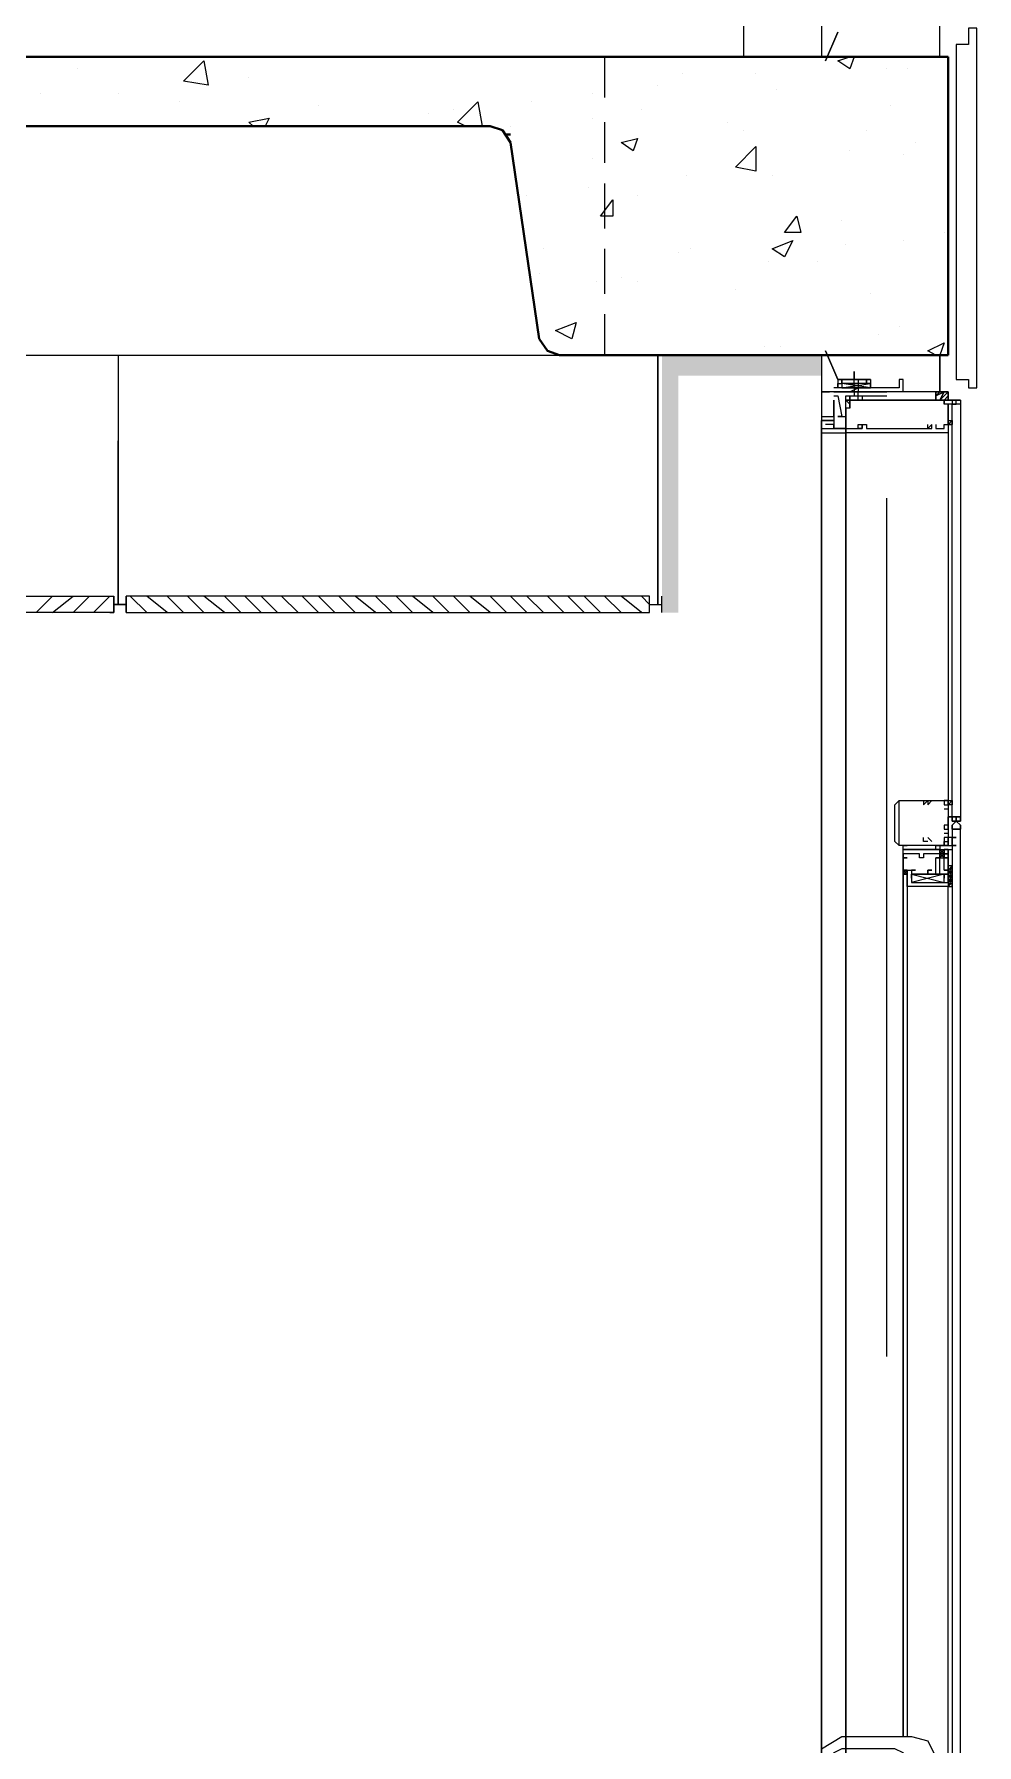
# Model space of a CAD drawing. Header units: millimetres. Extents: x 182 to 575, y -105 to 95.
# Drawn here: x 292.34 to 293.437, y 81.492 to 83.485 of the extents above; entities that cross this region are included whole.
import ezdxf

# ---------------------------------------------------------------- set-up
doc = ezdxf.new("R2010")
doc.units = ezdxf.units.MM
doc.header["$MEASUREMENT"] = 0
doc.layers.add('PDF_Geometry', color=7, linetype='Continuous')
doc.layers.add('PDF_Solid Fills', color=7, linetype='Continuous')

msp = doc.modelspace()

# ---------------------------------------------------------------- hatches: boundary and pattern name
at = {"layer": 'PDF_Solid Fills', "transparency": 33554559}
msp.add_hatch(color=256, dxfattribs=at).paths.add_polyline_path([(293.0897, 83.0872), (293.2564, 83.0872), (293.2564, 83.111), (293.0707, 83.111), (293.0707, 82.811), (293.0897, 82.811)])

# ---------------------------------------------------------------- linework, layer by layer
at = {"layer": 'PDF_Geometry', "lineweight": 25}
msp.add_lwpolyline([(293.1659, 84.6158), (293.2564, 84.6158), (293.2564, 83.4586), (293.1659, 83.4586)], close=True, dxfattribs=at)
at = {"layer": 'PDF_Geometry', "lineweight": 13}
for points in [[(293.3135, 83.5015), (293.2564, 83.5015), (293.2564, 83.4586)], [(293.3993, 83.4586), (293.2564, 83.4586), (293.3945, 83.4586), (293.3945, 83.5015), (293.3516, 83.5015)], [(293.2612, 83.4539), (293.2754, 83.4872), (293.2612, 83.4539)], [(293.0421, 83.4586), (293.004, 83.4586), (293.004, 83.411)], [(293.1183, 83.4586), (293.0659, 83.4586)], [(293.1945, 83.4586), (293.1421, 83.4586)], [(293.2659, 83.4586), (293.2183, 83.4586)], [(293.3421, 83.4586), (293.2945, 83.4586)], [(293.3326, 83.4443), (293.3326, 83.4443)], [(293.404, 83.411), (293.404, 83.4586), (293.3659, 83.4586)], [(293.004, 83.3824), (293.004, 83.3348)], [(293.404, 83.3348), (293.404, 83.3824)], [(293.004, 83.311), (293.004, 83.2586)], [(293.404, 83.2586), (293.404, 83.311)], [(293.004, 83.2348), (293.004, 83.1824)], [(293.404, 83.1824), (293.404, 83.2348)], [(293.004, 83.1586), (293.004, 83.111), (293.0421, 83.111)], [(293.3659, 83.111), (293.404, 83.111), (293.404, 83.1586)], [(280.704, 83.111), (293.1516, 83.111)], [(292.4373, 83.111), (292.4373, 82.8205), (292.4373, 83.011)], [(293.0659, 83.111), (293.0659, 82.8205), (293.0659, 83.111), (293.1183, 83.111)], [(293.0754, 83.111), (293.0754, 83.111)], [(293.1421, 83.111), (293.1945, 83.111)], [(293.2183, 83.111), (293.2659, 83.111)], [(293.3945, 83.111), (293.3945, 83.0681), (293.3945, 83.111), (293.2564, 83.111), (293.2564, 83.0681), (293.2659, 83.0681), (293.2564, 83.0681), (293.2564, 83.0205), (293.285, 83.0205), (293.285, 83.0253)], [(293.2945, 83.111), (293.3421, 83.111)], [(293.3945, 83.0824), (293.3945, 83.0681), (293.3516, 83.0681), (293.3516, 83.0824), (293.3469, 83.0824), (293.3469, 83.0777), (293.3469, 83.0729), (293.3135, 83.0729), (293.2754, 83.0729), (293.2754, 83.0777), (293.2802, 83.0777), (293.2802, 83.0824), (293.2754, 83.0824), (293.2754, 83.0729), (293.2707, 83.0729)], [(293.2897, 83.0634), (293.2897, 83.0586), (293.2897, 83.0634), (293.304, 83.0634), (293.304, 83.0586), (293.2993, 83.0586), (293.2897, 83.0586), (293.2993, 83.0586), (293.2993, 83.0634), (293.2993, 83.0681), (293.2945, 83.0681), (293.2993, 83.0681), (293.2897, 83.0681), (293.2993, 83.0729), (293.2945, 83.0729), (293.2945, 83.0777), (293.2897, 83.0777), (293.2945, 83.0777), (293.2945, 83.0824), (293.2897, 83.0824), (293.2945, 83.0824), (293.2945, 83.092), (293.2945, 83.0824), (293.2993, 83.0824), (293.2993, 83.0777), (293.2993, 83.0729), (293.2993, 83.0681)], [(293.2945, 83.092), (293.2945, 83.092)], [(293.2945, 83.092), (293.2945, 83.092)], [(293.2945, 83.0824), (293.2945, 83.0824)], [(293.2945, 83.0824), (293.2945, 83.0824)], [(293.2945, 83.0824), (293.2945, 83.0824)], [(293.2993, 83.0824), (293.2945, 83.0824), (293.2993, 83.0824)], [(293.2993, 83.0824), (293.2993, 83.0824)], [(293.2993, 83.0824), (293.2993, 83.0824)], [(293.2993, 83.0824), (293.2993, 83.0824)], [(293.3135, 83.0681), (293.2564, 83.0681)], [(293.2564, 83.0634), (293.2564, 83.0348), (293.2612, 83.0348), (293.2659, 83.0348), (293.2612, 83.0348), (293.2564, 83.0348), (293.2564, 83.0253), (293.2802, 83.0253)], [(293.2707, 83.0681), (293.2707, 83.0681)], [(293.3516, 83.0681), (293.2707, 83.0681), (293.3326, 83.0681)], [(293.2707, 83.0634), (293.2754, 83.0634), (293.2802, 83.0396), (293.2754, 83.0396), (293.285, 83.0396), (293.285, 83.0634), (293.2945, 83.0634)], [(293.2802, 83.0729), (293.3135, 83.0777), (293.2802, 83.0777), (293.2802, 83.0729), (293.3135, 83.0729), (293.2802, 83.0777)], [(293.2993, 83.0729), (293.2897, 83.0729), (293.2993, 83.0729), (293.2945, 83.0729), (293.2897, 83.0729), (293.2945, 83.0729), (293.2945, 83.0681), (293.2897, 83.0681), (293.2945, 83.0681), (293.2945, 83.0634), (293.3326, 83.0634)], [(293.2945, 83.0777), (293.2945, 83.0777)], [(293.2945, 83.0777), (293.2945, 83.0777)], [(293.2945, 83.0777), (293.2945, 83.0777)], [(293.2993, 83.0777), (293.2993, 83.0777)], [(293.3326, 83.0681), (293.3326, 83.0681)], [(293.3373, 83.0681), (293.3373, 83.0681)], [(293.3945, 83.0586), (293.404, 83.0681), (293.3945, 83.0586)], [(293.3945, 83.0586), (293.404, 83.0681), (293.3945, 83.0586)], [(293.3993, 83.0586), (293.404, 83.0634), (293.3993, 83.0586)], [(293.3993, 83.0586), (293.404, 83.0634), (293.3993, 83.0586)], [(293.2564, 83.0396), (293.2707, 83.0396), (293.2707, 83.0586), (293.2707, 83.0301), (293.2707, 83.0253), (293.2754, 83.0253), (293.2802, 83.0253), (293.285, 83.0253), (293.285, 83.0301), (293.285, 83.0586), (293.2897, 83.0539), (293.2897, 83.0491), (293.285, 83.0491), (293.285, 83.0253), (293.2993, 83.0253), (293.2993, 83.0301), (293.304, 83.0301), (293.304, 83.0253), (293.2993, 83.0253), (293.304, 83.0253), (293.304, 83.0301), (293.3088, 83.0301), (293.3088, 83.0253), (293.3802, 83.0253), (293.3802, 83.0301)], [(293.4183, 83.0586), (293.4183, 83.0539), (293.4183, 82.5729), (293.4088, 82.5729), (293.4088, 83.0539), (293.4135, 83.0539), (293.4135, 83.0586), (293.4088, 83.0586), (293.4088, 83.0539), (293.404, 83.0539), (293.404, 83.0301), (293.404, 83.0253), (293.404, 83.0205), (293.285, 83.0205), (293.285, 83.0253), (293.2707, 83.0253), (293.2707, 83.0301), (293.2659, 83.0301), (293.2612, 83.0301)], [(293.285, 83.0586), (293.285, 83.0586)], [(293.2897, 83.0586), (293.2897, 83.0586)], [(293.3278, 83.0586), (293.3278, 83.0586)], [(293.3897, 83.0301), (293.3897, 83.0253), (293.3993, 83.0253), (293.3993, 83.0301), (293.404, 83.0301), (293.404, 83.0539), (293.3993, 83.0539)], [(293.3993, 83.0586), (293.404, 83.0586)], [(293.4183, 83.0539), (293.4088, 83.0539)], [(293.2564, 80.2824), (293.2564, 83.0348), (293.2564, 80.292)], [(293.2612, 83.0348), (293.2707, 83.0348), (293.2564, 83.0348)], [(293.2612, 83.0348), (293.2612, 83.0348)], [(293.285, 83.0348), (293.285, 80.292), (293.285, 83.0348)], [(293.2993, 83.0301), (293.2993, 83.0301)], [(293.304, 83.0301), (293.304, 83.0301)], [(293.304, 83.0301), (293.304, 83.0301)], [(293.304, 83.0253), (293.304, 83.0253)], [(293.3088, 83.0301), (293.3088, 83.0301)], [(293.3802, 83.0301), (293.3802, 83.0301)], [(293.3802, 83.0253), (293.3802, 83.0253)], [(293.385, 83.0301), (293.385, 83.0301)], [(293.385, 83.0253), (293.385, 83.0253)], [(293.404, 83.0301), (293.4088, 83.0301), (293.4088, 83.0348), (293.4088, 83.0301), (293.404, 83.0301), (293.404, 83.0348), (293.4088, 83.0348), (293.404, 83.0301), (293.4088, 83.0348), (293.404, 83.0301), (293.404, 83.0348), (293.404, 82.5824)], [(293.3326, 81.9443), (293.3326, 82.9443)], [(292.3421, 82.811), (292.3612, 82.8301)], [(292.3612, 82.811), (292.385, 82.8301)], [(292.385, 82.811), (292.404, 82.8301)], [(292.4088, 82.811), (292.4278, 82.8301)], [(292.4278, 82.811), (292.4326, 82.811), (292.4326, 82.8301), (292.4326, 82.811)], [(292.4707, 82.811), (292.4516, 82.8301)], [(292.4945, 82.811), (292.4707, 82.8301)], [(292.5135, 82.811), (292.4945, 82.8301)], [(292.5373, 82.811), (292.5183, 82.8301)], [(292.5612, 82.811), (292.5373, 82.8301)], [(292.5802, 82.811), (292.5612, 82.8301)], [(292.604, 82.811), (292.585, 82.8301)], [(292.6231, 82.811), (292.604, 82.8301)], [(292.6469, 82.811), (292.6278, 82.8301)], [(292.6707, 82.811), (292.6516, 82.8301)], [(292.6897, 82.811), (292.6707, 82.8301)], [(292.7135, 82.811), (292.6945, 82.8301)], [(292.7373, 82.811), (292.7135, 82.8301)], [(292.7564, 82.811), (292.7373, 82.8301)], [(292.7802, 82.811), (292.7612, 82.8301)], [(292.804, 82.811), (292.7802, 82.8301)], [(292.8231, 82.811), (292.804, 82.8301)], [(292.8469, 82.811), (292.8278, 82.8301)], [(292.8707, 82.811), (292.8469, 82.8301)], [(292.8897, 82.811), (292.8707, 82.8301)], [(292.9135, 82.811), (292.8945, 82.8301)], [(292.9326, 82.811), (292.9135, 82.8301)], [(292.9564, 82.811), (292.9373, 82.8301)], [(292.9802, 82.811), (292.9612, 82.8301)], [(292.9993, 82.811), (292.9802, 82.8301)], [(293.0231, 82.811), (293.004, 82.8301)], [(293.0469, 82.811), (293.0231, 82.8301)], [(293.0469, 82.8301), (293.0564, 82.8205), (293.0707, 82.8205)], [(293.0564, 82.811), (293.0564, 82.8301)], [(293.0707, 82.811), (293.0707, 82.8301)], [(292.4469, 82.811), (292.4469, 82.811)], [(293.3754, 82.5396), (293.3469, 82.5396), (293.3469, 82.5443), (293.3469, 82.5872), (293.3469, 82.592), (293.3754, 82.592), (293.3754, 82.5872), (293.3802, 82.592), (293.3802, 82.5872), (293.385, 82.592), (293.3993, 82.592), (293.3993, 82.5872)], [(293.404, 82.592), (293.4088, 82.592), (293.404, 82.5872), (293.4088, 82.592), (293.404, 82.5872)], [(293.3993, 82.5824), (293.404, 82.5824), (293.404, 82.5634), (293.3993, 82.5634), (293.3993, 82.5586)], [(293.4088, 82.5729), (293.4088, 82.5729)], [(293.3802, 82.5443), (293.3754, 82.5443), (293.3754, 82.5491)], [(293.3802, 82.5491), (293.385, 82.5443)], [(293.3993, 82.5539), (293.404, 82.5539), (293.404, 82.5491), (293.3993, 82.5491), (293.3993, 82.5396), (293.385, 82.5396)], [(293.3993, 82.5634), (293.3993, 82.5634)], [(293.3993, 82.5634), (293.3993, 82.5634)], [(293.3993, 82.5586), (293.3993, 82.5586)], [(293.3993, 82.5586), (293.3993, 82.5586)], [(293.3993, 82.5586), (293.3993, 82.5586)], [(293.3993, 82.5586), (293.3993, 82.5586)], [(293.3993, 82.5443), (293.3993, 82.5443)], [(293.404, 82.5586), (293.404, 82.5586)], [(293.404, 82.5443), (293.404, 82.5443)], [(293.404, 82.5443), (293.404, 82.5443)], [(293.404, 82.5443), (293.404, 82.5443)], [(293.404, 82.5443), (293.404, 82.5443)], [(293.4183, 81.3681), (293.4183, 82.5586), (293.4088, 82.5586), (293.4088, 81.3729)], [(293.4088, 82.5443), (293.4088, 82.5443)], [(293.4088, 82.5443), (293.4088, 82.5443)], [(293.3564, 82.5348), (293.3516, 82.5348), (293.3945, 82.5348), (293.3897, 82.5348), (293.3897, 82.5396), (293.3945, 82.5396), (293.404, 82.5396), (293.3945, 82.5396), (293.3945, 82.5253), (293.3897, 82.5253), (293.3945, 82.5253), (293.3945, 82.5301), (293.3754, 82.5301), (293.3754, 82.5253), (293.3707, 82.5253), (293.3707, 82.5301), (293.3516, 82.5301), (293.3516, 82.5253), (293.3564, 82.5253), (293.3516, 82.5253), (293.3516, 82.511), (293.3516, 82.5158), (293.3516, 82.511), (293.3516, 82.5062), (293.3516, 82.5396), (293.3564, 82.5396)], [(293.3516, 82.5348), (293.3516, 82.5348)], [(293.3564, 82.5253), (293.3564, 82.5253)], [(293.3707, 82.5253), (293.3707, 82.5253)], [(293.3897, 82.5396), (293.3897, 82.5396)], [(293.3945, 82.5396), (293.3897, 82.5396), (293.3945, 82.5396)], [(293.3897, 82.5396), (293.3897, 82.5396)], [(293.3897, 82.5396), (293.3897, 82.5396)], [(293.3945, 82.5396), (293.3897, 82.5396)], [(293.3897, 82.5396), (293.3945, 82.5396), (293.3897, 82.5396)], [(293.3945, 82.5396), (293.3897, 82.5396), (293.3945, 82.5396)], [(293.3897, 82.5062), (293.3897, 82.5253)], [(293.3945, 82.5396), (293.3945, 82.5396)], [(293.3945, 82.5396), (293.3945, 82.5396)], [(293.3945, 82.5396), (293.3945, 82.5396)], [(293.3945, 82.5062), (293.3945, 82.5253), (293.3993, 82.5253), (293.3945, 82.5301), (293.3993, 82.5301), (293.3945, 82.5301), (293.3993, 82.5301), (293.3993, 82.5253), (293.3945, 82.5301), (293.3945, 82.5348), (293.3993, 82.5348), (293.3993, 82.5301), (293.404, 82.5301), (293.3993, 82.5301), (293.404, 82.5301), (293.3993, 82.5301), (293.404, 82.5301), (293.3993, 82.5301), (293.404, 82.5301), (293.3993, 82.5301), (293.404, 82.5301), (293.3993, 82.5301), (293.404, 82.5301), (293.3993, 82.5301), (293.404, 82.5301), (293.3993, 82.5301), (293.404, 82.5301)], [(293.3993, 82.5301), (293.3945, 82.5348), (293.3993, 82.5301), (293.3945, 82.5301), (293.3993, 82.5301), (293.3945, 82.5301), (293.3993, 82.5301), (293.3945, 82.5301), (293.3993, 82.5301), (293.3945, 82.5253), (293.3993, 82.5253)], [(293.3993, 82.5348), (293.3945, 82.5301), (293.3993, 82.5348)], [(293.3945, 82.5348), (293.3945, 82.5348)], [(293.3945, 82.5253), (293.3945, 82.5253)], [(293.3993, 82.5348), (293.3993, 82.5301), (293.3993, 82.5348)], [(293.3993, 82.5348), (293.3993, 82.5348)], [(293.3993, 82.5348), (293.3993, 82.5348)], [(293.3993, 82.5348), (293.3993, 82.5348)], [(293.3993, 82.5301), (293.3993, 82.5301)], [(293.3993, 82.5301), (293.3993, 82.5301)], [(293.3993, 82.5301), (293.3993, 82.5301)], [(293.3993, 82.5301), (293.3993, 82.5301)], [(293.3993, 82.5301), (293.3993, 82.5301)], [(293.3993, 82.5301), (293.404, 82.5301), (293.3993, 82.5301)], [(293.3993, 82.5253), (293.3993, 82.5253)], [(293.3993, 82.5253), (293.3993, 82.5253)], [(293.3993, 82.5253), (293.3993, 82.5253)], [(293.3993, 82.5253), (293.3993, 82.5253)], [(293.404, 82.5348), (293.4088, 82.5348), (293.4088, 82.5158), (293.404, 82.5158), (293.404, 82.511), (293.4088, 82.5158), (293.404, 82.511)], [(293.4088, 82.5396), (293.4088, 82.5396)], [(293.4088, 82.5396), (293.4088, 82.5396)], [(293.3564, 82.511), (293.3516, 82.511), (293.3564, 82.5062), (293.3516, 82.511), (293.3516, 82.5062), (293.3564, 82.5062), (293.3564, 82.511), (293.3516, 82.511), (293.3516, 82.5062), (293.3516, 82.511), (293.3516, 82.5062), (293.3516, 82.511), (293.3564, 82.511), (293.3564, 81.5015)], [(293.3516, 82.511), (293.3516, 82.511)], [(293.3516, 81.5015), (293.3516, 82.5062), (293.3516, 81.5015)], [(293.3516, 82.5062), (293.3516, 82.5062)], [(293.3564, 82.511), (293.3564, 82.511)], [(293.3564, 82.511), (293.3564, 82.511)], [(293.3564, 82.511), (293.3564, 82.511)], [(293.3564, 82.511), (293.3564, 82.511)], [(293.3564, 82.5062), (293.3564, 82.5062)], [(293.3564, 82.5062), (293.3564, 82.5062)], [(293.3993, 82.5062), (293.3612, 82.4967)], [(293.3612, 82.5062), (293.3993, 82.4967)], [(293.404, 81.4348), (293.4088, 81.4396), (293.404, 81.4348), (293.404, 81.4396), (293.404, 81.4253), (293.4088, 81.4301), (293.404, 81.4253), (293.4088, 81.4348), (293.404, 81.4301), (293.4088, 81.4348), (293.404, 81.4301), (293.4088, 81.4396), (293.404, 81.4396), (293.404, 82.492), (293.4088, 82.492), (293.4088, 82.5158), (293.404, 82.5062), (293.4088, 82.511), (293.404, 82.5062)], [(293.4088, 82.511), (293.404, 82.5015), (293.4088, 82.5062), (293.404, 82.5015), (293.4088, 82.5062), (293.404, 82.4967), (293.4088, 82.5015), (293.404, 82.4967)], [(293.4088, 82.5015), (293.404, 82.492), (293.4088, 82.4967), (293.4088, 82.492), (293.4088, 82.4967)], [(293.3897, 81.4491), (293.3897, 81.4539), (293.385, 81.4586), (293.3659, 81.4586), (293.3612, 81.4539), (293.3564, 81.4491), (293.3612, 81.4729), (293.3564, 81.4777), (293.3516, 81.4824), (293.3421, 81.4872), (293.2802, 81.4872), (293.2707, 81.4824), (293.2659, 81.4777), (293.2612, 81.4777), (293.2564, 81.4824), (293.2564, 81.4872), (293.2802, 81.5015), (293.3612, 81.5015), (293.3802, 81.4967), (293.3897, 81.4777), (293.3897, 81.4729), (293.3897, 81.4491), (293.3897, 81.4396), (293.3564, 81.4396)]]:
    msp.add_lwpolyline(points, dxfattribs=at)
at = {"layer": 'PDF_Geometry', "lineweight": 20}
msp.add_lwpolyline([(293.4278, 83.492), (293.4278, 83.4729), (293.4135, 83.4729), (293.4135, 83.0824), (293.4278, 83.0824), (293.4278, 83.0729), (293.4373, 83.0729), (293.4373, 83.492)], close=True, dxfattribs=at)
at = {"layer": 'PDF_Geometry', "lineweight": 40}
for points in [[(280.7754, 83.1301), (280.7659, 83.1158), (280.7516, 83.111), (280.6802, 83.111), (280.304, 83.111), (280.304, 83.4586), (280.6802, 83.4586), (293.404, 83.4586), (293.404, 83.111), (292.9516, 83.111), (292.9373, 83.1158), (292.9278, 83.1301), (292.8945, 83.3586), (292.885, 83.3729), (292.8707, 83.3777), (292.3088, 83.3777), (292.2945, 83.3729), (292.285, 83.3586)], [(292.8897, 83.3681), (292.8945, 83.3681)]]:
    msp.add_lwpolyline(points, dxfattribs=at)
at = {"layer": 'PDF_Geometry', "lineweight": 0}
for points in [[(292.3897, 83.4443), (292.3897, 83.4443)], [(292.504, 83.4586), (292.504, 83.4586)], [(292.7469, 83.4586), (292.7469, 83.4586)], [(293.2945, 83.4586), (293.2897, 83.4443), (293.2754, 83.4539), (293.2897, 83.4586)], [(293.3564, 83.4443), (293.3564, 83.4443)], [(292.5897, 83.4348), (292.5897, 83.4348)], [(293.0659, 83.4253), (293.0659, 83.4253)], [(293.0945, 83.4396), (293.0945, 83.4396)], [(293.1802, 83.4396), (293.1802, 83.4396)], [(292.3469, 83.4158), (292.3469, 83.4158)], [(292.4373, 83.4158), (292.4373, 83.4158)], [(292.5088, 83.4062), (292.5088, 83.4062)], [(292.6707, 83.4015), (292.6707, 83.4015)], [(292.8421, 83.3777), (292.8326, 83.3824), (292.8564, 83.4062), (292.8612, 83.3777)], [(292.9183, 83.4062), (292.9183, 83.4062)], [(292.9897, 83.4158), (292.9897, 83.4158)], [(293.204, 83.4205), (293.204, 83.4205)], [(293.3373, 83.4015), (293.3373, 83.4015)], [(292.5945, 83.3777), (292.5897, 83.3824), (292.6135, 83.3872), (292.6088, 83.3777)], [(292.7993, 83.392), (292.7993, 83.392)], [(292.8278, 83.3967), (292.8278, 83.3967)], [(292.9897, 83.3872), (292.9897, 83.3872)], [(293.0469, 83.3967), (293.0469, 83.3967)], [(293.1469, 83.3824), (293.1469, 83.3824)], [(292.8945, 83.3777), (292.8945, 83.3777)], [(293.1659, 83.3729), (293.1659, 83.3729)], [(293.3088, 83.3729), (293.3088, 83.3729)], [(293.2897, 83.3491), (293.2897, 83.3491)], [(293.3516, 83.3443), (293.3516, 83.3443)], [(293.3659, 83.3586), (293.3659, 83.3586)], [(292.9897, 83.3396), (292.9897, 83.3396)], [(292.985, 83.3062), (292.985, 83.3062)], [(293.0992, 83.3205), (293.0992, 83.3205)], [(293.1992, 83.3205), (293.1992, 83.3205)], [(292.9135, 83.2967), (292.9135, 83.2967)], [(293.0421, 83.2967), (293.0421, 83.2967)], [(293.2802, 83.2681), (293.2802, 83.2681)], [(293.3516, 83.2443), (293.3516, 83.2443)], [(293.3993, 83.2539), (293.3993, 83.2539)], [(292.9326, 83.2348), (292.9326, 83.2348)], [(293.0897, 83.2301), (293.0897, 83.2301)], [(293.104, 83.2348), (293.104, 83.2348)], [(293.2088, 83.2301), (293.2088, 83.2301)], [(293.285, 83.2396), (293.285, 83.2396)], [(292.9278, 83.2062), (292.9278, 83.2062)], [(293.1945, 83.2205), (293.1945, 83.2205)], [(293.2516, 83.2205), (293.2516, 83.2205)], [(292.9945, 83.1967), (292.9945, 83.1967)], [(293.0231, 83.2015), (293.0231, 83.2015)], [(293.0421, 83.1967), (293.0421, 83.1967)], [(293.1564, 83.1872), (293.1564, 83.1872)], [(293.3135, 83.1824), (293.3135, 83.1824)], [(293.3469, 83.1443), (293.3469, 83.1443)], [(293.3231, 83.1348), (293.3231, 83.1348)], [(293.3897, 83.111), (293.3802, 83.1158), (293.3993, 83.1253), (293.3945, 83.111)], [(293.1326, 83.111), (293.1326, 83.111)], [(293.1897, 83.1205), (293.1897, 83.1205)], [(293.2088, 83.1205), (293.2088, 83.1205)]]:
    msp.add_lwpolyline(points, dxfattribs=at)
for points in [[(292.5421, 83.4253), (292.5135, 83.4301), (292.5373, 83.4539)], [(293.0421, 83.3634), (293.0373, 83.3491), (293.0231, 83.3586)], [(293.1802, 83.3253), (293.1564, 83.3301), (293.1802, 83.3539)], [(293.0135, 83.292), (293.0135, 83.2729), (292.9993, 83.2729)], [(293.2278, 83.2729), (293.2326, 83.2539), (293.2135, 83.2539)], [(293.2231, 83.2443), (293.2135, 83.2253), (293.1992, 83.2348)], [(292.9707, 83.1491), (292.9659, 83.1301), (292.9469, 83.1396)]]:
    msp.add_lwpolyline(points, close=True, dxfattribs=at)
at = {"layer": 'PDF_Geometry', "lineweight": 13}
for points in [[(293.2754, 83.0824), (293.2612, 83.1158), (293.2754, 83.0824), (293.2802, 83.0824), (293.2802, 83.0777), (293.2802, 83.0824), (293.3088, 83.0824), (293.3088, 83.0777), (293.3088, 83.0824), (293.3135, 83.0824)], [(293.3088, 83.0824), (293.3135, 83.0824), (293.3135, 83.0777), (293.3135, 83.0729), (293.3135, 83.0777), (293.3088, 83.0777)], [(293.2993, 83.0777), (293.2897, 83.0777), (293.2993, 83.0777), (293.2945, 83.0777)], [(293.3993, 83.0681), (293.3945, 83.0586), (293.3993, 83.0681), (293.3897, 83.0634), (293.3945, 83.0681), (293.3897, 83.0634), (293.3897, 83.0681), (293.3945, 83.0681), (293.3993, 83.0681), (293.404, 83.0681), (293.404, 83.0634), (293.404, 83.0586), (293.3993, 83.0586), (293.3945, 83.0586), (293.3897, 83.0586), (293.3897, 83.0634), (293.3945, 83.0681), (293.3897, 83.0634), (293.3993, 83.0681), (293.3945, 83.0586)], [(293.3897, 83.0634), (293.3897, 83.0586), (293.3945, 83.0586), (293.3993, 83.0586), (293.404, 83.0586), (293.404, 83.0634), (293.404, 83.0681), (293.3993, 83.0681), (293.3945, 83.0681), (293.3897, 83.0681)], [(293.285, 83.0586), (293.2897, 83.0586), (293.2897, 83.0539), (293.2897, 83.0491), (293.2897, 83.0586), (293.3993, 83.0586), (293.3993, 83.0539), (293.3993, 83.0586), (293.4183, 83.0586)], [(293.385, 83.0301), (293.3802, 83.0253), (293.385, 83.0253)], [(291.8231, 82.8301), (292.4326, 82.8301), (292.4326, 82.811), (291.8231, 82.811)], [(292.4469, 82.8301), (292.4469, 82.811)], [(293.0564, 82.8301), (292.4469, 82.8301), (292.4469, 82.811), (293.0564, 82.811)], [(292.4469, 82.8205), (292.4326, 82.8205)], [(293.3421, 82.5872), (293.3469, 82.592), (293.404, 82.592), (293.3993, 82.592), (293.3993, 82.5872), (293.404, 82.5872), (293.404, 82.5634), (293.3993, 82.5634), (293.3993, 82.5586), (293.404, 82.5586), (293.404, 82.5443), (293.404, 82.5491), (293.3993, 82.5491), (293.3993, 82.5396), (293.404, 82.5396), (293.404, 82.5443), (293.404, 82.5396), (293.3469, 82.5396), (293.3421, 82.5443)], [(293.404, 82.592), (293.4088, 82.592), (293.4088, 82.5872), (293.404, 82.5872)], [(293.4088, 82.5872), (293.4088, 82.592)], [(293.404, 82.5586), (293.404, 82.5729), (293.4183, 82.5729), (293.4183, 82.5681), (293.4135, 82.5681), (293.4183, 82.5681), (293.4183, 82.5729), (293.4135, 82.5729), (293.4135, 82.5681), (293.4088, 82.5681), (293.4088, 82.5729), (293.404, 82.5729), (293.404, 82.5586), (293.404, 82.5729), (293.4088, 82.5729), (293.4088, 82.5681), (293.4135, 82.5681), (293.4135, 82.5729), (293.4183, 82.5729), (293.4183, 82.5681), (293.4135, 82.5681), (293.4183, 82.5681), (293.4183, 82.5729), (293.404, 82.5729)], [(293.4183, 82.5729), (293.4088, 82.5729), (293.4183, 82.5729), (293.4088, 82.5729)], [(293.4183, 82.5681), (293.4135, 82.5681), (293.4183, 82.5634), (293.4183, 82.5586), (293.4135, 82.5586), (293.4088, 82.5586), (293.4088, 82.5634), (293.4135, 82.5681), (293.4135, 82.5729), (293.4183, 82.5729)], [(293.4088, 82.5634), (293.4088, 82.5586), (293.4135, 82.5586), (293.4183, 82.5586), (293.4183, 82.5634), (293.4135, 82.5681)], [(293.3993, 82.5443), (293.404, 82.5443), (293.404, 82.5396), (293.3993, 82.5396)], [(293.4088, 82.5491), (293.4135, 82.5491), (293.4088, 82.5491), (293.404, 82.5491), (293.404, 82.5443), (293.404, 82.5396), (293.4088, 82.5396), (293.4135, 82.5396), (293.4088, 82.5396), (293.4088, 82.5443)], [(293.4088, 82.5491), (293.404, 82.5491), (293.404, 82.5443), (293.404, 82.5396), (293.4088, 82.5396), (293.4088, 82.5443)], [(293.3945, 82.5348), (293.3516, 82.5348), (293.3945, 82.5348), (293.3516, 82.5348)], [(293.3516, 82.5253), (293.3516, 82.5158), (293.3516, 82.511)], [(293.404, 82.5348), (293.3993, 82.5348), (293.3993, 82.5301), (293.3993, 82.5348), (293.404, 82.5348), (293.404, 82.492), (293.3564, 82.492), (293.3564, 82.511), (293.3659, 82.511), (293.3612, 82.511), (293.3612, 82.5062), (293.3802, 82.5062), (293.3802, 82.511), (293.385, 82.511), (293.3802, 82.511), (293.3802, 82.5062), (293.404, 82.5062), (293.404, 82.511), (293.3993, 82.511), (293.404, 82.511), (293.404, 82.5253), (293.3993, 82.5253), (293.3993, 82.5301), (293.3993, 82.5253), (293.404, 82.5253)], [(293.3993, 82.5348), (293.3993, 82.5301), (293.3945, 82.5301), (293.3993, 82.5301)], [(293.3993, 82.511), (293.3993, 82.5253), (293.404, 82.5253), (293.404, 82.511)], [(293.3516, 82.5062), (293.3564, 82.511), (293.3516, 82.5062), (293.3564, 82.5062)], [(293.3564, 82.5062), (293.3516, 82.5062), (293.3564, 82.5062), (293.3516, 82.5062)], [(293.3516, 82.5062), (293.3564, 82.5062), (293.3516, 82.5062), (293.3564, 82.5062)], [(293.3564, 82.511), (293.3564, 82.5062), (293.3564, 82.511), (293.3564, 82.5062)], [(293.3993, 82.5062), (293.3612, 82.5062), (293.3612, 82.4967), (293.3993, 82.4967)], [(293.3993, 82.4967), (293.404, 82.4967), (293.404, 82.5062), (293.3993, 82.5062), (293.3993, 82.5015), (293.3993, 82.5062), (293.3612, 82.5062), (293.3612, 82.5015), (293.3612, 82.5062), (293.3612, 82.4967)]]:
    msp.add_lwpolyline(points, close=True, dxfattribs=at)

doc.saveas('drawing.dxf')
